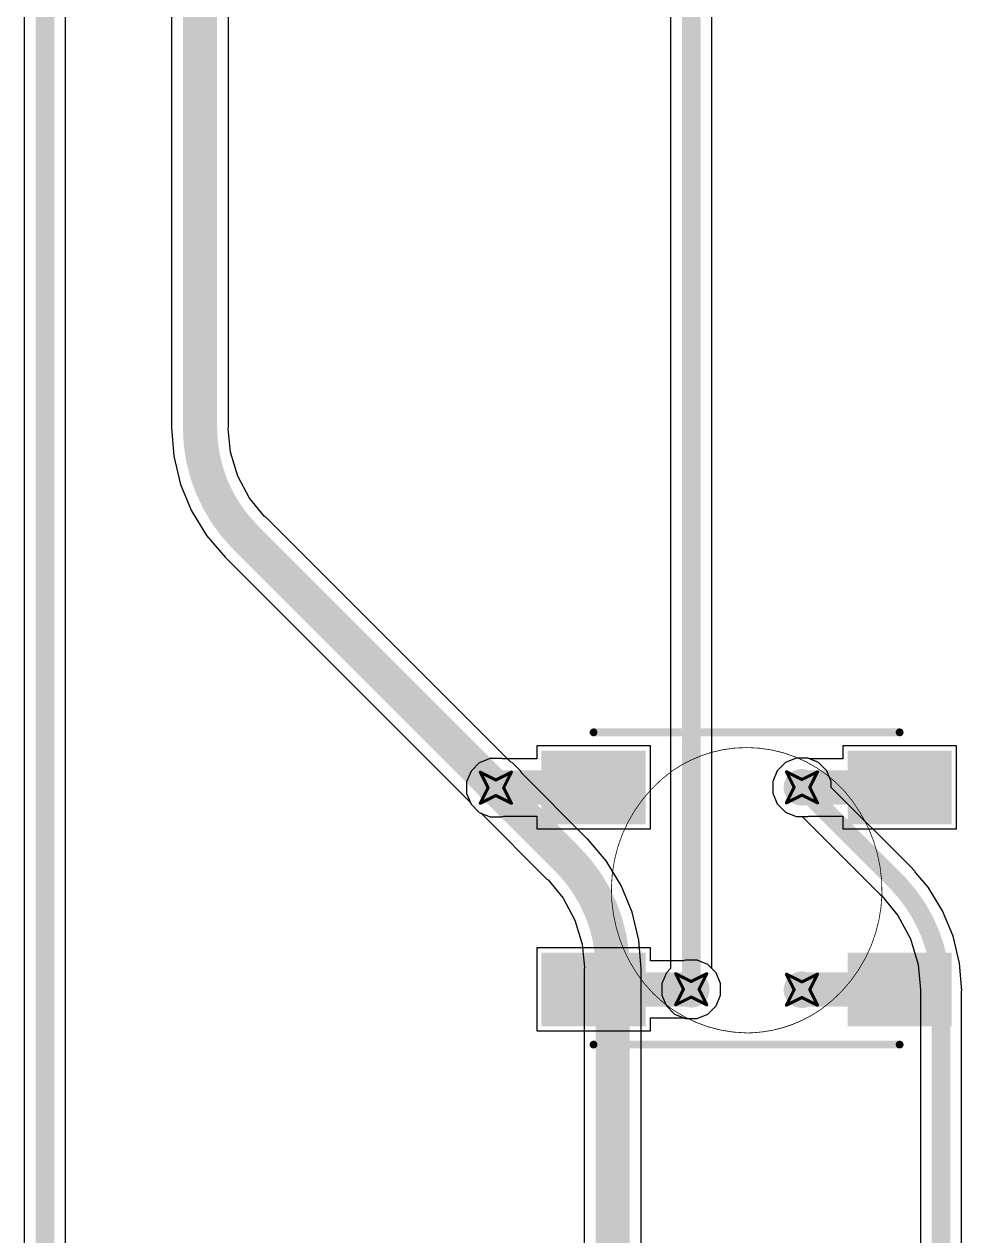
# Model space of a CAD drawing. Header units: inches. Extents: x -11 to 1110, y -7 to 455.
# Drawn here: x 663.54 to 678.85, y 214.76 to 234.55 of the extents above; entities that cross this region are included whole.
import ezdxf

# ---------------------------------------------------------------- set-up
doc = ezdxf.new("R2010")
doc.units = ezdxf.units.IN
for name, color, linetype in [('Bottom Layer', 5, 'Continuous'), ('Drill Drawing', 1, 'Continuous'), ('Mechanical 7', 56, 'Continuous'), ('Top Layer', 1, 'Continuous'), ('Top Overlay', 2, 'Continuous'), ('Top Paste', 8, 'Continuous'), ('Top Solder', 216, 'Continuous'), ('Via Holes', 16, 'Continuous')]:
    doc.layers.add(name, color=color, linetype=linetype)

msp = doc.modelspace()

# ---------------------------------------------------------------- hatches: boundary and pattern name
at = {"layer": 'Bottom Layer'}
h = msp.add_hatch(color=5, dxfattribs=at)
edge = h.paths.add_edge_path()
edge.add_arc((671.242, 222.077), 0.3, 0, 360)
h = msp.add_hatch(color=5, dxfattribs=at)
edge = h.paths.add_edge_path()
edge.add_arc((676.242, 222.084), 0.3, 0, 360)
h = msp.add_hatch(color=5, dxfattribs=at)
edge = h.paths.add_edge_path()
edge.add_arc((674.434, 218.784), 0.3, 0, 360)
h = msp.add_hatch(color=5, dxfattribs=at)
edge = h.paths.add_edge_path()
edge.add_arc((676.242, 218.777), 0.3, 0, 360)
at = {"layer": 'Top Layer'}
for points in [[(672.088, 222.581), (673.588, 222.581), (673.588, 221.581), (672.088, 221.581)], [(678.588, 221.581), (677.088, 221.581), (677.088, 222.581), (678.588, 222.581)], [(672.088, 219.281), (673.588, 219.281), (673.588, 218.281), (672.088, 218.281)], [(677.088, 219.281), (678.588, 219.281), (678.588, 218.281), (677.088, 218.281)]]:
    msp.add_hatch(color=1, dxfattribs=at).paths.add_polyline_path(points)
h = msp.add_hatch(color=1, dxfattribs=at)
edge = h.paths.add_edge_path()
edge.add_arc((671.242, 222.077), 0.3, 0, 360)
h = msp.add_hatch(color=1, dxfattribs=at)
edge = h.paths.add_edge_path()
edge.add_arc((676.242, 222.084), 0.3, 0, 360)
h = msp.add_hatch(color=1, dxfattribs=at)
edge = h.paths.add_edge_path()
edge.add_arc((674.434, 218.784), 0.3, 0, 360)
h = msp.add_hatch(color=1, dxfattribs=at)
edge = h.paths.add_edge_path()
edge.add_arc((676.242, 218.777), 0.3, 0, 360)
at = {"layer": 'Top Paste'}
for points in [[(672.088, 222.581), (673.588, 222.581), (673.588, 221.581), (672.088, 221.581)], [(678.588, 221.581), (677.088, 221.581), (677.088, 222.581), (678.588, 222.581)], [(672.088, 219.281), (673.588, 219.281), (673.588, 218.281), (672.088, 218.281)], [(677.088, 219.281), (678.588, 219.281), (678.588, 218.281), (677.088, 218.281)]]:
    msp.add_hatch(color=8, dxfattribs=at).paths.add_polyline_path(points)
at = {"layer": 'Top Solder'}
for points in [[(671.987, 222.682), (673.69, 222.682), (673.69, 221.479), (671.987, 221.479)], [(678.69, 221.479), (676.987, 221.479), (676.987, 222.682), (678.69, 222.682)], [(671.987, 219.382), (673.69, 219.382), (673.69, 218.179), (671.987, 218.179)], [(676.987, 219.382), (678.69, 219.382), (678.69, 218.179), (676.987, 218.179)]]:
    msp.add_hatch(color=216, dxfattribs=at).paths.add_polyline_path(points)
at = {"layer": 'Via Holes'}
h = msp.add_hatch(color=7, dxfattribs=at)
edge = h.paths.add_edge_path()
edge.add_arc((671.242, 222.077), 0.15, 0, 360)
h = msp.add_hatch(color=7, dxfattribs=at)
edge = h.paths.add_edge_path()
edge.add_arc((676.242, 222.084), 0.15, 0, 360)
h = msp.add_hatch(color=7, dxfattribs=at)
edge = h.paths.add_edge_path()
edge.add_arc((674.434, 218.784), 0.15, 0, 360)
h = msp.add_hatch(color=7, dxfattribs=at)
edge = h.paths.add_edge_path()
edge.add_arc((676.242, 218.777), 0.15, 0, 360)

# ---------------------------------------------------------------- linework, layer by layer
at = {"layer": 'Bottom Layer'}
for p, q in [((663.538, 252.512), (663.538, 147.632)), ((664.211, 147.649), (664.211, 252.512)), ((665.942, 239.111), (665.942, 227.963)), ((666.875, 227.963), (666.875, 239.069)), ((674.097, 235.163), (674.097, 219.123)), ((674.77, 219.123), (674.77, 235.163)), ((665.942, 227.963), (665.942, 227.963)), ((665.942, 227.963), (665.979, 227.493)), ((666.871, 227.942), (666.875, 227.963)), ((666.908, 227.558), (666.871, 227.942)), ((665.979, 227.493), (666.089, 227.034)), ((667.027, 227.167), (666.908, 227.558)), ((667.219, 226.808), (667.027, 227.167)), ((666.089, 227.034), (666.27, 226.599)), ((667.464, 226.509), (667.219, 226.808)), ((666.27, 226.599), (666.516, 226.196)), ((667.482, 226.497), (667.464, 226.509)), ((671.485, 222.494), (667.482, 226.497)), ((666.516, 226.196), (666.823, 225.838)), ((666.823, 225.838), (666.823, 225.838)), ((666.823, 225.838), (670.826, 221.835)), ((676.147, 222.562), (675.972, 222.489)), ((676.338, 222.562), (676.147, 222.562)), ((676.513, 222.489), (676.338, 222.562)), ((671.513, 222.483), (671.485, 222.494)), ((671.648, 222.348), (671.513, 222.483)), ((671.659, 222.32), (671.648, 222.348)), ((672.736, 221.243), (671.659, 222.32)), ((675.837, 222.355), (675.765, 222.179)), ((675.972, 222.489), (675.837, 222.355)), ((676.648, 222.355), (676.513, 222.489)), ((676.72, 222.179), (676.648, 222.355)), ((675.765, 222.179), (675.765, 221.989)), ((676.72, 222.083), (676.72, 222.179)), ((675.765, 221.989), (675.837, 221.814)), ((678.008, 220.795), (676.72, 222.083)), ((670.826, 221.835), (670.837, 221.807)), ((670.837, 221.807), (670.972, 221.672)), ((675.837, 221.814), (675.972, 221.679)), ((670.972, 221.672), (671, 221.661)), ((671, 221.661), (672.077, 220.583)), ((675.972, 221.679), (676.147, 221.606)), ((676.147, 221.606), (676.244, 221.606)), ((676.244, 221.606), (677.532, 220.319)), ((672.737, 221.243), (672.736, 221.243)), ((673.043, 220.884), (672.737, 221.243)), ((673.29, 220.482), (673.043, 220.884)), ((678.01, 220.796), (678.008, 220.795)), ((678.084, 220.715), (678.01, 220.796)), ((672.077, 220.583), (672.095, 220.572)), ((672.095, 220.572), (672.34, 220.273)), ((678.093, 220.703), (678.084, 220.715)), ((678.103, 220.688), (678.093, 220.703)), ((678.303, 220.453), (678.103, 220.688)), ((673.47, 220.046), (673.29, 220.482)), ((678.539, 220.068), (678.303, 220.453)), ((672.34, 220.273), (672.533, 219.913)), ((677.532, 220.319), (677.545, 220.31)), ((677.545, 220.31), (677.81, 219.987)), ((673.58, 219.587), (673.47, 220.046)), ((677.81, 219.987), (678.014, 219.606)), ((678.712, 219.65), (678.539, 220.068)), ((672.533, 219.913), (672.651, 219.523)), ((673.617, 219.117), (673.58, 219.587)), ((678.014, 219.606), (678.139, 219.191)), ((678.818, 219.211), (678.712, 219.65)), ((672.651, 219.523), (672.689, 219.138)), ((672.689, 219.138), (672.685, 219.117)), ((678.139, 219.191), (678.18, 218.775)), ((678.853, 218.761), (678.818, 219.211)), ((672.685, 219.117), (672.685, 207.827)), ((673.617, 207.827), (673.617, 219.117)), ((673.617, 219.117), (673.617, 219.117)), ((674.029, 219.055), (673.956, 218.879)), ((674.097, 219.123), (674.029, 219.055)), ((674.839, 219.055), (674.77, 219.123)), ((674.912, 218.879), (674.839, 219.055)), ((673.956, 218.879), (673.956, 218.689)), ((674.912, 218.689), (674.912, 218.879)), ((678.18, 218.775), (678.177, 218.761)), ((678.177, 218.761), (678.177, 201.648)), ((678.851, 201.648), (678.851, 218.761)), ((678.851, 218.761), (678.853, 218.761)), ((673.956, 218.689), (674.029, 218.514)), ((674.839, 218.514), (674.912, 218.689)), ((674.029, 218.514), (674.163, 218.379)), ((674.163, 218.379), (674.339, 218.306)), ((674.529, 218.306), (674.704, 218.379)), ((674.704, 218.379), (674.839, 218.514)), ((674.339, 218.306), (674.529, 218.306))]:
    msp.add_line(p, q, dxfattribs=at)
for points in [[(663.875, 147.309, 0.305, 0.305, 0), (663.875, 252.851, 0.305, 0.305, 0)], [(666.409, 227.963, 0.559, 0.559, 0), (666.409, 239.234, 0.559, 0.559, 0)], [(674.434, 218.784, 0.305, 0.305, 0), (674.434, 235.163, 0.305, 0.305, 0)], [(667.153, 226.167, 0.559, 0.559, -0.198912), (666.409, 227.963, 0.559, 0.559, 0)], [(667.153, 226.167, 0.559, 0.559, 0), (671.242, 222.077, 0.559, 0.559, 0)], [(671.242, 222.077, 0.559, 0.559, 0), (672.407, 220.913, 0.559, 0.559, 0)], [(676.242, 222.084, 0.305, 0.305, 0), (677.77, 220.557, 0.305, 0.305, 0)], [(672.407, 220.913, 0.559, 0.559, -0.198912), (673.151, 219.117, 0.559, 0.559, 0)], [(677.77, 220.557, 0.305, 0.305, -0.010862), (677.846, 220.477, 0.305, 0.305, 0)], [(677.846, 220.477, 0.305, 0.305, -0.187645), (678.514, 218.761, 0.305, 0.305, 0)], [(673.151, 207.827, 0.559, 0.559, 0), (673.151, 219.117, 0.559, 0.559, 0)], [(678.514, 201.309, 0.305, 0.305, 0), (678.514, 218.761, 0.305, 0.305, 0)]]:
    msp.add_lwpolyline(points, format="xyseb", dxfattribs=at)
for points in [[(666.269, 227.963, 0.279, 0.279, 1), (666.548, 227.963, 0.279, 0.279, 1)], [(666.269, 227.963, 0.279, 0.279, 1), (666.548, 227.963, 0.279, 0.279, 1)], [(667.013, 226.167, 0.279, 0.279, 1), (667.292, 226.167, 0.279, 0.279, 1)], [(667.013, 226.167, 0.279, 0.279, 1), (667.292, 226.167, 0.279, 0.279, 1)], [(671.103, 222.077, 0.279, 0.279, 1), (671.382, 222.077, 0.279, 0.279, 1)], [(671.103, 222.077, 0.279, 0.279, 1), (671.382, 222.077, 0.279, 0.279, 1)], [(676.166, 222.084, 0.152, 0.152, 1), (676.319, 222.084, 0.152, 0.152, 1)], [(672.267, 220.913, 0.279, 0.279, 1), (672.547, 220.913, 0.279, 0.279, 1)], [(672.267, 220.913, 0.279, 0.279, 1), (672.547, 220.913, 0.279, 0.279, 1)], [(677.694, 220.557, 0.152, 0.152, 1), (677.846, 220.557, 0.152, 0.152, 1)], [(677.694, 220.557, 0.152, 0.152, 1), (677.846, 220.557, 0.152, 0.152, 1)], [(677.77, 220.477, 0.152, 0.152, 1), (677.923, 220.477, 0.152, 0.152, 1)], [(677.77, 220.477, 0.152, 0.152, 1), (677.923, 220.477, 0.152, 0.152, 1)], [(673.011, 219.117, 0.279, 0.279, 1), (673.29, 219.117, 0.279, 0.279, 1)], [(673.011, 219.117, 0.279, 0.279, 1), (673.29, 219.117, 0.279, 0.279, 1)], [(674.358, 218.784, 0.152, 0.152, 1), (674.51, 218.784, 0.152, 0.152, 1)], [(678.438, 218.761, 0.152, 0.152, 1), (678.59, 218.761, 0.152, 0.152, 1)], [(678.438, 218.761, 0.152, 0.152, 1), (678.59, 218.761, 0.152, 0.152, 1)]]:
    msp.add_lwpolyline(points, format="xyseb", close=True, dxfattribs=at)
at = {"layer": 'Drill Drawing'}
for points in [[(670.988, 222.331, 0.0508, 0.0508, 0), (671.242, 222.204, 0.0508, 0.0508, 0)], [(670.988, 222.331, 0.0508, 0.0508, 0), (671.115, 222.077, 0.0508, 0.0508, 0)], [(671.242, 222.204, 0.0508, 0.0508, 0), (671.496, 222.331, 0.0508, 0.0508, 0)], [(671.369, 222.077, 0.0508, 0.0508, 0), (671.496, 222.331, 0.0508, 0.0508, 0)], [(675.988, 222.338, 0.0508, 0.0508, 0), (676.242, 222.211, 0.0508, 0.0508, 0)], [(675.988, 222.338, 0.0508, 0.0508, 0), (676.115, 222.084, 0.0508, 0.0508, 0)], [(676.242, 222.211, 0.0508, 0.0508, 0), (676.496, 222.338, 0.0508, 0.0508, 0)], [(676.369, 222.084, 0.0508, 0.0508, 0), (676.496, 222.338, 0.0508, 0.0508, 0)], [(675.988, 221.83, 0.0508, 0.0508, 0), (676.115, 222.084, 0.0508, 0.0508, 0)], [(676.369, 222.084, 0.0508, 0.0508, 0), (676.496, 221.83, 0.0508, 0.0508, 0)], [(670.988, 221.823, 0.0508, 0.0508, 0), (671.115, 222.077, 0.0508, 0.0508, 0)], [(670.988, 221.823, 0.0508, 0.0508, 0), (671.242, 221.95, 0.0508, 0.0508, 0)], [(671.242, 221.95, 0.0508, 0.0508, 0), (671.496, 221.823, 0.0508, 0.0508, 0)], [(671.369, 222.077, 0.0508, 0.0508, 0), (671.496, 221.823, 0.0508, 0.0508, 0)], [(675.988, 221.83, 0.0508, 0.0508, 0), (676.242, 221.957, 0.0508, 0.0508, 0)], [(676.242, 221.957, 0.0508, 0.0508, 0), (676.496, 221.83, 0.0508, 0.0508, 0)], [(674.18, 219.038, 0.0508, 0.0508, 0), (674.434, 218.911, 0.0508, 0.0508, 0)], [(674.18, 219.038, 0.0508, 0.0508, 0), (674.307, 218.784, 0.0508, 0.0508, 0)], [(674.434, 218.911, 0.0508, 0.0508, 0), (674.688, 219.038, 0.0508, 0.0508, 0)], [(674.561, 218.784, 0.0508, 0.0508, 0), (674.688, 219.038, 0.0508, 0.0508, 0)], [(675.988, 219.031, 0.0508, 0.0508, 0), (676.242, 218.904, 0.0508, 0.0508, 0)], [(675.988, 219.031, 0.0508, 0.0508, 0), (676.115, 218.777, 0.0508, 0.0508, 0)], [(676.242, 218.904, 0.0508, 0.0508, 0), (676.496, 219.031, 0.0508, 0.0508, 0)], [(676.369, 218.777, 0.0508, 0.0508, 0), (676.496, 219.031, 0.0508, 0.0508, 0)], [(674.18, 218.53, 0.0508, 0.0508, 0), (674.307, 218.784, 0.0508, 0.0508, 0)], [(674.561, 218.784, 0.0508, 0.0508, 0), (674.688, 218.53, 0.0508, 0.0508, 0)], [(675.988, 218.523, 0.0508, 0.0508, 0), (676.115, 218.777, 0.0508, 0.0508, 0)], [(676.369, 218.777, 0.0508, 0.0508, 0), (676.496, 218.523, 0.0508, 0.0508, 0)], [(674.18, 218.53, 0.0508, 0.0508, 0), (674.434, 218.657, 0.0508, 0.0508, 0)], [(674.434, 218.657, 0.0508, 0.0508, 0), (674.688, 218.53, 0.0508, 0.0508, 0)], [(675.988, 218.523, 0.0508, 0.0508, 0), (676.242, 218.65, 0.0508, 0.0508, 0)], [(676.242, 218.65, 0.0508, 0.0508, 0), (676.496, 218.523, 0.0508, 0.0508, 0)]]:
    msp.add_lwpolyline(points, format="xyseb", dxfattribs=at)
for points in [[(670.976, 222.331, 0.0254, 0.0254, 1), (671.001, 222.331, 0.0254, 0.0254, 1)], [(670.976, 222.331, 0.0254, 0.0254, 1), (671.001, 222.331, 0.0254, 0.0254, 1)], [(671.484, 222.331, 0.0254, 0.0254, 1), (671.509, 222.331, 0.0254, 0.0254, 1)], [(671.484, 222.331, 0.0254, 0.0254, 1), (671.509, 222.331, 0.0254, 0.0254, 1)], [(675.976, 222.338, 0.0254, 0.0254, 1), (676.001, 222.338, 0.0254, 0.0254, 1)], [(675.976, 222.338, 0.0254, 0.0254, 1), (676.001, 222.338, 0.0254, 0.0254, 1)], [(676.484, 222.338, 0.0254, 0.0254, 1), (676.509, 222.338, 0.0254, 0.0254, 1)], [(676.484, 222.338, 0.0254, 0.0254, 1), (676.509, 222.338, 0.0254, 0.0254, 1)], [(671.23, 222.204, 0.0254, 0.0254, 1), (671.255, 222.204, 0.0254, 0.0254, 1)], [(671.23, 222.204, 0.0254, 0.0254, 1), (671.255, 222.204, 0.0254, 0.0254, 1)], [(676.103, 222.084, 0.0254, 0.0254, 1), (676.128, 222.084, 0.0254, 0.0254, 1)], [(676.103, 222.084, 0.0254, 0.0254, 1), (676.128, 222.084, 0.0254, 0.0254, 1)], [(676.23, 222.211, 0.0254, 0.0254, 1), (676.255, 222.211, 0.0254, 0.0254, 1)], [(676.23, 222.211, 0.0254, 0.0254, 1), (676.255, 222.211, 0.0254, 0.0254, 1)], [(676.357, 222.084, 0.0254, 0.0254, 1), (676.382, 222.084, 0.0254, 0.0254, 1)], [(676.357, 222.084, 0.0254, 0.0254, 1), (676.382, 222.084, 0.0254, 0.0254, 1)], [(671.103, 222.077, 0.0254, 0.0254, 1), (671.128, 222.077, 0.0254, 0.0254, 1)], [(671.103, 222.077, 0.0254, 0.0254, 1), (671.128, 222.077, 0.0254, 0.0254, 1)], [(671.23, 221.95, 0.0254, 0.0254, 1), (671.255, 221.95, 0.0254, 0.0254, 1)], [(671.23, 221.95, 0.0254, 0.0254, 1), (671.255, 221.95, 0.0254, 0.0254, 1)], [(671.357, 222.077, 0.0254, 0.0254, 1), (671.382, 222.077, 0.0254, 0.0254, 1)], [(671.357, 222.077, 0.0254, 0.0254, 1), (671.382, 222.077, 0.0254, 0.0254, 1)], [(676.23, 221.957, 0.0254, 0.0254, 1), (676.255, 221.957, 0.0254, 0.0254, 1)], [(676.23, 221.957, 0.0254, 0.0254, 1), (676.255, 221.957, 0.0254, 0.0254, 1)], [(670.976, 221.823, 0.0254, 0.0254, 1), (671.001, 221.823, 0.0254, 0.0254, 1)], [(670.976, 221.823, 0.0254, 0.0254, 1), (671.001, 221.823, 0.0254, 0.0254, 1)], [(671.484, 221.823, 0.0254, 0.0254, 1), (671.509, 221.823, 0.0254, 0.0254, 1)], [(671.484, 221.823, 0.0254, 0.0254, 1), (671.509, 221.823, 0.0254, 0.0254, 1)], [(675.976, 221.83, 0.0254, 0.0254, 1), (676.001, 221.83, 0.0254, 0.0254, 1)], [(675.976, 221.83, 0.0254, 0.0254, 1), (676.001, 221.83, 0.0254, 0.0254, 1)], [(676.484, 221.83, 0.0254, 0.0254, 1), (676.509, 221.83, 0.0254, 0.0254, 1)], [(676.484, 221.83, 0.0254, 0.0254, 1), (676.509, 221.83, 0.0254, 0.0254, 1)], [(674.167, 219.038, 0.0254, 0.0254, 1), (674.192, 219.038, 0.0254, 0.0254, 1)], [(674.167, 219.038, 0.0254, 0.0254, 1), (674.192, 219.038, 0.0254, 0.0254, 1)], [(674.675, 219.038, 0.0254, 0.0254, 1), (674.7, 219.038, 0.0254, 0.0254, 1)], [(674.675, 219.038, 0.0254, 0.0254, 1), (674.7, 219.038, 0.0254, 0.0254, 1)], [(675.976, 219.031, 0.0254, 0.0254, 1), (676.001, 219.031, 0.0254, 0.0254, 1)], [(675.976, 219.031, 0.0254, 0.0254, 1), (676.001, 219.031, 0.0254, 0.0254, 1)], [(676.484, 219.031, 0.0254, 0.0254, 1), (676.509, 219.031, 0.0254, 0.0254, 1)], [(676.484, 219.031, 0.0254, 0.0254, 1), (676.509, 219.031, 0.0254, 0.0254, 1)], [(674.294, 218.784, 0.0254, 0.0254, 1), (674.319, 218.784, 0.0254, 0.0254, 1)], [(674.294, 218.784, 0.0254, 0.0254, 1), (674.319, 218.784, 0.0254, 0.0254, 1)], [(674.421, 218.911, 0.0254, 0.0254, 1), (674.446, 218.911, 0.0254, 0.0254, 1)], [(674.421, 218.911, 0.0254, 0.0254, 1), (674.446, 218.911, 0.0254, 0.0254, 1)], [(674.548, 218.784, 0.0254, 0.0254, 1), (674.573, 218.784, 0.0254, 0.0254, 1)], [(674.548, 218.784, 0.0254, 0.0254, 1), (674.573, 218.784, 0.0254, 0.0254, 1)], [(676.103, 218.777, 0.0254, 0.0254, 1), (676.128, 218.777, 0.0254, 0.0254, 1)], [(676.103, 218.777, 0.0254, 0.0254, 1), (676.128, 218.777, 0.0254, 0.0254, 1)], [(676.23, 218.904, 0.0254, 0.0254, 1), (676.255, 218.904, 0.0254, 0.0254, 1)], [(676.23, 218.904, 0.0254, 0.0254, 1), (676.255, 218.904, 0.0254, 0.0254, 1)], [(676.357, 218.777, 0.0254, 0.0254, 1), (676.382, 218.777, 0.0254, 0.0254, 1)], [(676.357, 218.777, 0.0254, 0.0254, 1), (676.382, 218.777, 0.0254, 0.0254, 1)], [(674.167, 218.53, 0.0254, 0.0254, 1), (674.192, 218.53, 0.0254, 0.0254, 1)], [(674.167, 218.53, 0.0254, 0.0254, 1), (674.192, 218.53, 0.0254, 0.0254, 1)], [(674.421, 218.657, 0.0254, 0.0254, 1), (674.446, 218.657, 0.0254, 0.0254, 1)], [(674.421, 218.657, 0.0254, 0.0254, 1), (674.446, 218.657, 0.0254, 0.0254, 1)], [(674.675, 218.53, 0.0254, 0.0254, 1), (674.7, 218.53, 0.0254, 0.0254, 1)], [(674.675, 218.53, 0.0254, 0.0254, 1), (674.7, 218.53, 0.0254, 0.0254, 1)], [(675.976, 218.523, 0.0254, 0.0254, 1), (676.001, 218.523, 0.0254, 0.0254, 1)], [(675.976, 218.523, 0.0254, 0.0254, 1), (676.001, 218.523, 0.0254, 0.0254, 1)], [(676.23, 218.65, 0.0254, 0.0254, 1), (676.255, 218.65, 0.0254, 0.0254, 1)], [(676.23, 218.65, 0.0254, 0.0254, 1), (676.255, 218.65, 0.0254, 0.0254, 1)], [(676.484, 218.523, 0.0254, 0.0254, 1), (676.509, 218.523, 0.0254, 0.0254, 1)], [(676.484, 218.523, 0.0254, 0.0254, 1), (676.509, 218.523, 0.0254, 0.0254, 1)]]:
    msp.add_lwpolyline(points, format="xyseb", close=True, dxfattribs=at)
at = {"layer": 'Mechanical 7'}
for points in [[(674.763, 222.655, 0.0127, 0.0127, -0.33673), (677.179, 221.693, 0.0127, 0.0127, 0)], [(674.118, 222.348, 0.0127, 0.0127, -0.083681), (674.763, 222.655, 0.0127, 0.0127, 0)], [(673.209, 219.794, 0.0127, 0.0127, -0.309597), (674.118, 222.348, 0.0127, 0.0127, 0)], [(677.179, 221.693, 0.0127, 0.0127, -0.07777), (677.47, 221.012, 0.0127, 0.0127, 0)], [(677.47, 221.012, 0.0127, 0.0127, -0.30996), (676.56, 218.46, 0.0127, 0.0127, 0)], [(673.439, 219.217, 0.0127, 0.0127, -0.065092), (673.209, 219.794, 0.0127, 0.0127, 0)], [(675.337, 218.071, 0.0127, 0.0127, -0.27141), (673.439, 219.217, 0.0127, 0.0127, 0)], [(676.56, 218.46, 0.0127, 0.0127, -0.083309), (675.915, 218.152, 0.0127, 0.0127, 0)], [(675.915, 218.152, 0.0127, 0.0127, -0.054117), (675.453, 218.074, 0.0127, 0.0127, 0)], [(675.453, 218.074, 0.0127, 0.0127, -0.01406), (675.337, 218.071, 0.0127, 0.0127, 0)]]:
    msp.add_lwpolyline(points, format="xyseb", dxfattribs=at)
for points in [[(674.76, 222.655, 0.00635, 0.00635, 1), (674.766, 222.655, 0.00635, 0.00635, 1)], [(674.76, 222.655, 0.00635, 0.00635, 1), (674.766, 222.655, 0.00635, 0.00635, 1)], [(674.115, 222.348, 0.00635, 0.00635, 1), (674.122, 222.348, 0.00635, 0.00635, 1)], [(674.115, 222.348, 0.00635, 0.00635, 1), (674.122, 222.348, 0.00635, 0.00635, 1)], [(677.176, 221.693, 0.00635, 0.00635, 1), (677.183, 221.693, 0.00635, 0.00635, 1)], [(677.176, 221.693, 0.00635, 0.00635, 1), (677.183, 221.693, 0.00635, 0.00635, 1)], [(677.466, 221.012, 0.00635, 0.00635, 1), (677.473, 221.012, 0.00635, 0.00635, 1)], [(677.466, 221.012, 0.00635, 0.00635, 1), (677.473, 221.012, 0.00635, 0.00635, 1)], [(673.206, 219.794, 0.00635, 0.00635, 1), (673.212, 219.794, 0.00635, 0.00635, 1)], [(673.206, 219.794, 0.00635, 0.00635, 1), (673.212, 219.794, 0.00635, 0.00635, 1)], [(673.436, 219.217, 0.00635, 0.00635, 1), (673.442, 219.217, 0.00635, 0.00635, 1)], [(673.436, 219.217, 0.00635, 0.00635, 1), (673.442, 219.217, 0.00635, 0.00635, 1)], [(676.556, 218.46, 0.00635, 0.00635, 1), (676.563, 218.46, 0.00635, 0.00635, 1)], [(676.556, 218.46, 0.00635, 0.00635, 1), (676.563, 218.46, 0.00635, 0.00635, 1)], [(675.912, 218.152, 0.00635, 0.00635, 1), (675.918, 218.152, 0.00635, 0.00635, 1)], [(675.912, 218.152, 0.00635, 0.00635, 1), (675.918, 218.152, 0.00635, 0.00635, 1)], [(675.334, 218.071, 0.00635, 0.00635, 1), (675.341, 218.071, 0.00635, 0.00635, 1)], [(675.334, 218.071, 0.00635, 0.00635, 1), (675.341, 218.071, 0.00635, 0.00635, 1)], [(675.45, 218.074, 0.00635, 0.00635, 1), (675.456, 218.074, 0.00635, 0.00635, 1)], [(675.45, 218.074, 0.00635, 0.00635, 1), (675.456, 218.074, 0.00635, 0.00635, 1)]]:
    msp.add_lwpolyline(points, format="xyseb", close=True, dxfattribs=at)
at = {"layer": 'Top Layer'}
for p, q in [((673.766, 222.759), (671.91, 222.759)), ((671.91, 222.759), (671.91, 222.547)), ((673.766, 221.403), (673.766, 222.759)), ((678.766, 222.759), (676.91, 222.759)), ((676.91, 222.759), (676.91, 222.547)), ((678.766, 221.403), (678.766, 222.759)), ((671.147, 222.555), (670.972, 222.483)), ((671.338, 222.555), (671.147, 222.555)), ((671.357, 222.547), (671.338, 222.555)), ((671.91, 222.547), (671.357, 222.547)), ((676.147, 222.562), (675.972, 222.489)), ((676.338, 222.562), (676.147, 222.562)), ((676.374, 222.547), (676.338, 222.562)), ((676.91, 222.547), (676.374, 222.547)), ((670.837, 222.348), (670.765, 222.172)), ((670.972, 222.483), (670.837, 222.348)), ((675.837, 222.355), (675.765, 222.179)), ((675.972, 222.489), (675.837, 222.355)), ((670.765, 222.172), (670.765, 221.982)), ((675.765, 222.179), (675.765, 221.989)), ((670.765, 221.982), (670.837, 221.807)), ((675.765, 221.989), (675.837, 221.814)), ((670.837, 221.807), (670.972, 221.672)), ((675.837, 221.814), (675.972, 221.679)), ((670.972, 221.672), (671.147, 221.6)), ((671.147, 221.6), (671.338, 221.6)), ((671.338, 221.6), (671.374, 221.615)), ((671.374, 221.615), (671.91, 221.615)), ((671.91, 221.615), (671.91, 221.403)), ((675.972, 221.679), (676.147, 221.606)), ((676.147, 221.606), (676.338, 221.606)), ((676.338, 221.606), (676.357, 221.615)), ((676.357, 221.615), (676.91, 221.615)), ((676.91, 221.615), (676.91, 221.403)), ((671.91, 221.403), (673.766, 221.403)), ((676.91, 221.403), (678.766, 221.403)), ((673.766, 219.459), (671.91, 219.459)), ((671.91, 219.459), (671.91, 218.103)), ((673.766, 219.247), (673.766, 219.459)), ((674.302, 219.247), (673.766, 219.247)), ((674.339, 219.262), (674.302, 219.247)), ((674.529, 219.262), (674.339, 219.262)), ((674.704, 219.189), (674.529, 219.262)), ((674.839, 219.055), (674.704, 219.189)), ((674.912, 218.879), (674.839, 219.055)), ((674.912, 218.689), (674.912, 218.879)), ((674.839, 218.514), (674.912, 218.689)), ((674.529, 218.306), (674.704, 218.379)), ((674.704, 218.379), (674.839, 218.514)), ((673.766, 218.103), (673.766, 218.315)), ((673.766, 218.315), (674.319, 218.315)), ((674.319, 218.315), (674.339, 218.306)), ((674.339, 218.306), (674.529, 218.306)), ((671.91, 218.103), (673.766, 218.103))]:
    msp.add_line(p, q, dxfattribs=at)
for points in [[(671.242, 222.081, 0.559, 0.559, 0), (672.838, 222.081, 0.559, 0.559, 0)], [(676.242, 222.081, 0.559, 0.559, 0), (677.838, 222.081, 0.559, 0.559, 0)], [(672.838, 218.781, 0.559, 0.559, 0), (674.434, 218.781, 0.559, 0.559, 0)], [(676.242, 218.781, 0.559, 0.559, 0), (677.838, 218.781, 0.559, 0.559, 0)]]:
    msp.add_lwpolyline(points, format="xyseb", dxfattribs=at)
for points in [[(671.103, 222.081, 0.279, 0.279, 1), (671.382, 222.081, 0.279, 0.279, 1)], [(672.698, 222.081, 0.279, 0.279, 1), (672.978, 222.081, 0.279, 0.279, 1)], [(676.103, 222.081, 0.279, 0.279, 1), (676.382, 222.081, 0.279, 0.279, 1)], [(677.698, 222.081, 0.279, 0.279, 1), (677.978, 222.081, 0.279, 0.279, 1)], [(672.698, 218.781, 0.279, 0.279, 1), (672.978, 218.781, 0.279, 0.279, 1)], [(674.294, 218.781, 0.279, 0.279, 1), (674.573, 218.781, 0.279, 0.279, 1)], [(676.103, 218.781, 0.279, 0.279, 1), (676.382, 218.781, 0.279, 0.279, 1)], [(677.698, 218.781, 0.279, 0.279, 1), (677.978, 218.781, 0.279, 0.279, 1)]]:
    msp.add_lwpolyline(points, format="xyseb", close=True, dxfattribs=at)
at = {"layer": 'Top Overlay'}
for points in [[(672.838, 222.982, 0.127, 0.127, 0), (677.838, 222.982, 0.127, 0.127, 0)], [(671.782, 222.234, 0.254, 0.254, 0), (671.909, 222.107, 0.254, 0.254, 0)], [(671.782, 221.98, 0.254, 0.254, 0), (671.782, 222.234, 0.254, 0.254, 0)], [(671.782, 221.98, 0.254, 0.254, 0), (671.909, 222.107, 0.254, 0.254, 0)], [(672.838, 217.88, 0.127, 0.127, 0), (677.838, 217.88, 0.127, 0.127, 0)]]:
    msp.add_lwpolyline(points, format="xyseb", dxfattribs=at)
for points in [[(672.806, 222.982, 0.0635, 0.0635, 1), (672.87, 222.982, 0.0635, 0.0635, 1)], [(677.806, 222.982, 0.0635, 0.0635, 1), (677.87, 222.982, 0.0635, 0.0635, 1)], [(671.719, 222.234, 0.127, 0.127, 1), (671.846, 222.234, 0.127, 0.127, 1)], [(671.719, 222.234, 0.127, 0.127, 1), (671.846, 222.234, 0.127, 0.127, 1)], [(671.719, 221.98, 0.127, 0.127, 1), (671.846, 221.98, 0.127, 0.127, 1)], [(671.719, 221.98, 0.127, 0.127, 1), (671.846, 221.98, 0.127, 0.127, 1)], [(671.846, 222.107, 0.127, 0.127, 1), (671.973, 222.107, 0.127, 0.127, 1)], [(671.846, 222.107, 0.127, 0.127, 1), (671.973, 222.107, 0.127, 0.127, 1)], [(672.806, 217.88, 0.0635, 0.0635, 1), (672.87, 217.88, 0.0635, 0.0635, 1)], [(677.806, 217.88, 0.0635, 0.0635, 1), (677.87, 217.88, 0.0635, 0.0635, 1)]]:
    msp.add_lwpolyline(points, format="xyseb", close=True, dxfattribs=at)

doc.saveas('drawing.dxf')
